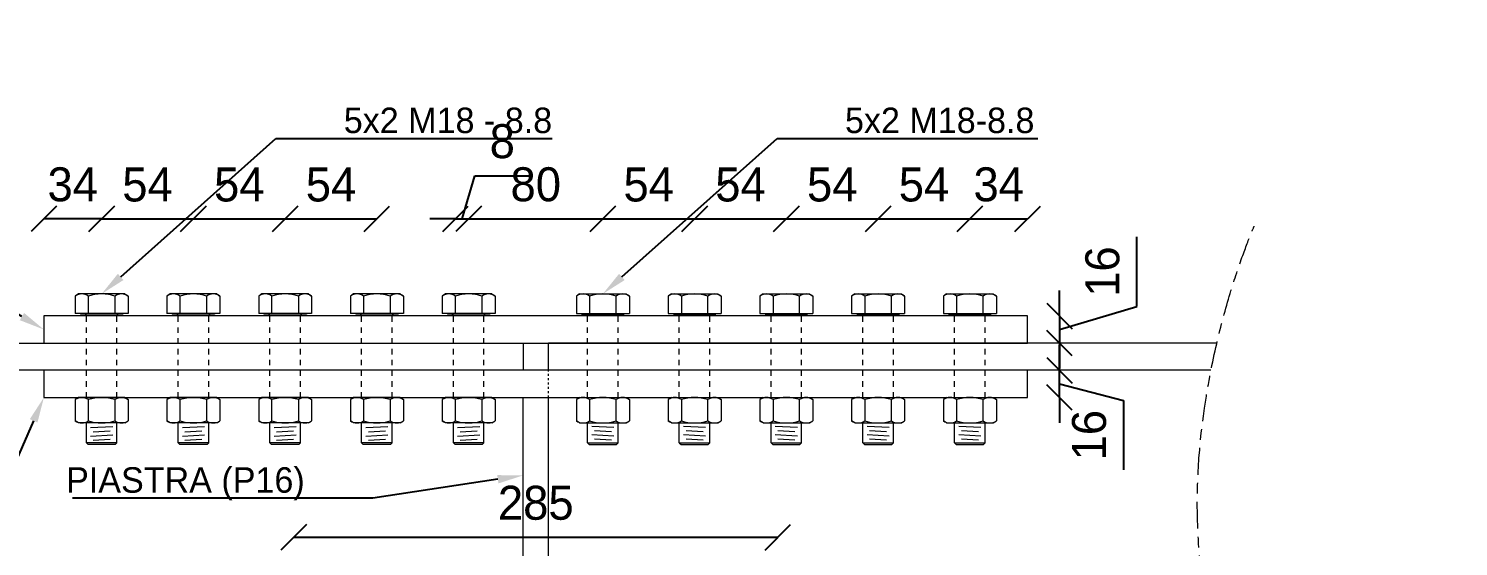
# Model space of a CAD drawing. Header units: millimetres. Extents: x -6949 to 549764, y -83146 to 127128.
# Drawn here: x 13007 to 13849, y -46955 to -46650 of the extents above; entities that cross this region are included whole.
import ezdxf
from ezdxf import colors
from ezdxf.entities.mleader import LeaderData, LeaderLine
from ezdxf.math import Vec2, Vec3

# ---------------------------------------------------------------- set-up
doc = ezdxf.new("R2010")
doc.units = ezdxf.units.MM
doc.linetypes.add('Centro', pattern=[31.75, 6.35, -4.7625, 15.875, -4.7625])
doc.linetypes.add('Tratto', pattern=[6.35, 3.175, -3.175])
for name, color, linetype, lineweight in [('bulloni', 5, 'Continuous', 9), ('LINEA DI SEZIONE', 1, 'Centro', 9), ('piastra', 6, 'Continuous', 18), ('S-BEAM', 5, 'Continuous', 18), ('tratteggio', 253, 'Tratto', 15)]:
    doc.layers.add(name, color=color, linetype=linetype, lineweight=lineweight)
doc.layers.add('quote', color=7, linetype='Continuous', lineweight=5, true_color=0x383838)
doc.styles.get("Standard").update_dxf_attribs({"font": ''})
doc.styles.get('Standard').set_extended_font_data('Bahnschrift Light')
doc.dimstyles.new('Q 1_15', dxfattribs={"dimtxt": 20, "dimasz": 15, "dimexe": 0.18, "dimexo": 0.0625, "dimgap": 10, "dimtad": 2, "dimdec": 0, "dimzin": 0, "dimdsep": 46, "dimtxsty": 'Standard', "dimblk": 'OBLIQUE', "dimcen": 0, "dimse1": 1, "dimse2": 1, "dimadec": 0, "dimazin": 0, "dimtfac": 1, "dimtdec": 0, "dimtofl": 0, "dimtmove": 1, "dimatfit": 3, "dimfxl": 1, "dimtolj": 1, "dimtzin": 0, "dimarcsym": 1})

# ---------------------------------------------------------------- blocks, each defined once
blk = doc.blocks.new('_Oblique')
at = {"color": 0, "linetype": 'ByBlock', "lineweight": -2}
blk.add_line((-0.5, -0.5), (0.5, 0.5), dxfattribs=at)
blk = doc.blocks.new('*D717')
at = {"layer": 'Defpoints', "color": 0, "transparency": 16777216}
for p in [(13595.27, -46818.87), (13595.27, -46834.87), (13613.98, -46834.87)]:
    blk.add_point(p, dxfattribs=at)
at = {"layer": 'quote', "color": 0, "lineweight": -2, "transparency": 16777216}
for p, q in [((13659.46, -46813.22), (13659.46, -46772.29)), ((13613.98, -46818.87), (13613.98, -46803.87)), ((13613.98, -46826.87), (13659.46, -46813.22)), ((13613.98, -46818.87), (13613.98, -46834.87)), ((13613.98, -46834.87), (13613.98, -46849.87))]:
    blk.add_line(p, q, dxfattribs=at)
at = {"layer": 'quote', "color": 0, "lineweight": -2, "transparency": 16777216, "xscale": 15, "yscale": 15, "zscale": 15}
for p, rotation in [((13613.98, -46818.87), 270), ((13613.98, -46834.87), 90)]:
    blk.add_blockref('_Oblique', p, dxfattribs=dict(at, rotation=rotation))
at = {"layer": 'quote', "color": 0, "transparency": 16777216, "insert": (13639.36, -46792.75), "char_height": 20, "attachment_point": 5, "rotation": 90}
blk.add_mtext('\\A1;16', dxfattribs=at)
blk = doc.blocks.new('*D718')
at = {"layer": 'Defpoints', "color": 0, "transparency": 16777216}
for p in [(13595.27, -46850.87), (13613.98, -46850.87), (13595.27, -46866.87)]:
    blk.add_point(p, dxfattribs=at)
at = {"layer": 'quote', "color": 0, "lineweight": -2, "transparency": 16777216}
for p, q in [((13613.98, -46850.87), (13613.98, -46835.87)), ((13613.98, -46866.87), (13613.98, -46850.87)), ((13613.98, -46858.87), (13651.66, -46868.61)), ((13613.98, -46866.87), (13613.98, -46881.87)), ((13651.66, -46868.61), (13651.66, -46909.54))]:
    blk.add_line(p, q, dxfattribs=at)
at = {"layer": 'quote', "color": 0, "lineweight": -2, "transparency": 16777216, "xscale": 15, "yscale": 15, "zscale": 15}
for p, rotation in [((13613.98, -46850.87), 270), ((13613.98, -46866.87), 90)]:
    blk.add_blockref('_Oblique', p, dxfattribs=dict(at, rotation=rotation))
at = {"layer": 'quote', "color": 0, "transparency": 16777216, "insert": (13631.55, -46889.08), "char_height": 20, "attachment_point": 5, "rotation": 90}
blk.add_mtext('\\A1;16', dxfattribs=at)
blk = doc.blocks.new('*D720')
at = {"layer": 'Defpoints', "color": 0, "transparency": 16777216}
for p in [(13448.28, -46949.18), (13163.27, -46962.37), (13448.28, -46962.37)]:
    blk.add_point(p, dxfattribs=at)
at = {"layer": 'quote', "color": 0, "lineweight": -2, "transparency": 16777216}
blk.add_line((13163.27, -46949.18), (13448.28, -46949.18), dxfattribs=at)
at = {"layer": 'quote', "color": 0, "lineweight": -2, "transparency": 16777216, "xscale": 15, "yscale": 15, "zscale": 15, "rotation": 180}
blk.add_blockref('_Oblique', (13163.27, -46949.18), dxfattribs=at)
at = {"layer": 'quote', "color": 0, "lineweight": -2, "transparency": 16777216, "xscale": 15, "yscale": 15, "zscale": 15}
blk.add_blockref('_Oblique', (13448.28, -46949.18), dxfattribs=at)
at = {"layer": 'quote', "color": 0, "transparency": 16777216, "insert": (13305.78, -46928.98), "char_height": 20, "attachment_point": 5}
blk.add_mtext('\\A1;285', dxfattribs=at)
blk = doc.blocks.new('*D768')
at = {"layer": 'Defpoints', "color": 0, "transparency": 16777216}
for p in [(13104.28, -46761.71), (13104.28, -46761.71), (13050.28, -46805.87)]:
    blk.add_point(p, dxfattribs=at)
at = {"layer": 'quote', "color": 0, "lineweight": -2, "transparency": 16777216}
blk.add_line((13050.28, -46761.71), (13104.28, -46761.71), dxfattribs=at)
at = {"layer": 'quote', "color": 0, "lineweight": -2, "transparency": 16777216, "xscale": 15, "yscale": 15, "zscale": 15, "rotation": 180}
blk.add_blockref('_Oblique', (13050.28, -46761.71), dxfattribs=at)
at = {"layer": 'quote', "color": 0, "lineweight": -2, "transparency": 16777216, "xscale": 15, "yscale": 15, "zscale": 15}
blk.add_blockref('_Oblique', (13104.28, -46761.71), dxfattribs=at)
at = {"layer": 'quote', "color": 0, "transparency": 16777216, "insert": (13077.28, -46741.6), "char_height": 20, "attachment_point": 5}
blk.add_mtext('\\A1;54', dxfattribs=at)
blk = doc.blocks.new('*D769')
at = {"layer": 'Defpoints', "color": 0, "transparency": 16777216}
for p in [(13016.28, -46761.71), (13050.28, -46761.71), (13016.28, -46818.87)]:
    blk.add_point(p, dxfattribs=at)
at = {"layer": 'quote', "color": 0, "lineweight": -2, "transparency": 16777216}
blk.add_line((13050.28, -46761.71), (13016.28, -46761.71), dxfattribs=at)
at = {"layer": 'quote', "color": 0, "lineweight": -2, "transparency": 16777216, "xscale": 15, "yscale": 15, "zscale": 15, "rotation": 180}
blk.add_blockref('_Oblique', (13016.28, -46761.71), dxfattribs=at)
at = {"layer": 'quote', "color": 0, "lineweight": -2, "transparency": 16777216, "xscale": 15, "yscale": 15, "zscale": 15}
blk.add_blockref('_Oblique', (13050.28, -46761.71), dxfattribs=at)
at = {"layer": 'quote', "color": 0, "transparency": 16777216, "insert": (13033.28, -46741.5), "char_height": 20, "attachment_point": 5}
blk.add_mtext('\\A1;34', dxfattribs=at)
blk = doc.blocks.new('*D770')
at = {"layer": 'Defpoints', "color": 0, "transparency": 16777216}
for p in [(13158.28, -46761.71), (13104.28, -46805.87), (13158.28, -46805.87)]:
    blk.add_point(p, dxfattribs=at)
at = {"layer": 'quote', "color": 0, "lineweight": -2, "transparency": 16777216}
blk.add_line((13104.28, -46761.71), (13158.28, -46761.71), dxfattribs=at)
at = {"layer": 'quote', "color": 0, "lineweight": -2, "transparency": 16777216, "xscale": 15, "yscale": 15, "zscale": 15, "rotation": 180}
blk.add_blockref('_Oblique', (13104.28, -46761.71), dxfattribs=at)
at = {"layer": 'quote', "color": 0, "lineweight": -2, "transparency": 16777216, "xscale": 15, "yscale": 15, "zscale": 15}
blk.add_blockref('_Oblique', (13158.28, -46761.71), dxfattribs=at)
at = {"layer": 'quote', "color": 0, "transparency": 16777216, "insert": (13131.28, -46741.6), "char_height": 20, "attachment_point": 5}
blk.add_mtext('\\A1;54', dxfattribs=at)
blk = doc.blocks.new('*D771')
at = {"layer": 'Defpoints', "color": 0, "transparency": 16777216}
for p in [(13212.28, -46761.71), (13158.28, -46805.87), (13212.28, -46805.87)]:
    blk.add_point(p, dxfattribs=at)
at = {"layer": 'quote', "color": 0, "lineweight": -2, "transparency": 16777216}
blk.add_line((13158.28, -46761.71), (13212.28, -46761.71), dxfattribs=at)
at = {"layer": 'quote', "color": 0, "lineweight": -2, "transparency": 16777216, "xscale": 15, "yscale": 15, "zscale": 15, "rotation": 180}
blk.add_blockref('_Oblique', (13158.28, -46761.71), dxfattribs=at)
at = {"layer": 'quote', "color": 0, "lineweight": -2, "transparency": 16777216, "xscale": 15, "yscale": 15, "zscale": 15}
blk.add_blockref('_Oblique', (13212.28, -46761.71), dxfattribs=at)
at = {"layer": 'quote', "color": 0, "transparency": 16777216, "insert": (13185.28, -46741.6), "char_height": 20, "attachment_point": 5}
blk.add_mtext('\\A1;54', dxfattribs=at)
blk = doc.blocks.new('*D772')
at = {"layer": 'Defpoints', "color": 0, "transparency": 16777216}
for p in [(13266.28, -46761.71), (13258.49, -46807.12), (13266.28, -46805.87)]:
    blk.add_point(p, dxfattribs=at)
at = {"layer": 'quote', "color": 0, "lineweight": -2, "transparency": 16777216}
for p, q in [((13262.39, -46761.71), (13270, -46736.32)), ((13270, -46736.32), (13302.13, -46736.32)), ((13258.49, -46761.71), (13243.49, -46761.71)), ((13258.49, -46761.71), (13266.28, -46761.71)), ((13266.28, -46761.71), (13281.28, -46761.71))]:
    blk.add_line(p, q, dxfattribs=at)
at = {"layer": 'quote', "color": 0, "lineweight": -2, "transparency": 16777216, "xscale": 15, "yscale": 15, "zscale": 15}
blk.add_blockref('_Oblique', (13258.49, -46761.71), dxfattribs=at)
at = {"layer": 'quote', "color": 0, "lineweight": -2, "transparency": 16777216, "xscale": 15, "yscale": 15, "zscale": 15, "rotation": 180}
blk.add_blockref('_Oblique', (13266.28, -46761.71), dxfattribs=at)
at = {"layer": 'quote', "color": 0, "transparency": 16777216, "insert": (13286.07, -46716.11), "char_height": 20, "attachment_point": 5}
blk.add_mtext('\\A1;8', dxfattribs=at)
blk = doc.blocks.new('*D773')
at = {"layer": 'Defpoints', "color": 0, "transparency": 16777216}
for p in [(13345.27, -46761.71), (13266.28, -46805.87), (13345.27, -46805.87)]:
    blk.add_point(p, dxfattribs=at)
at = {"layer": 'quote', "color": 0, "lineweight": -2, "transparency": 16777216}
blk.add_line((13266.28, -46761.71), (13345.27, -46761.71), dxfattribs=at)
at = {"layer": 'quote', "color": 0, "lineweight": -2, "transparency": 16777216, "xscale": 15, "yscale": 15, "zscale": 15, "rotation": 180}
blk.add_blockref('_Oblique', (13266.28, -46761.71), dxfattribs=at)
at = {"layer": 'quote', "color": 0, "lineweight": -2, "transparency": 16777216, "xscale": 15, "yscale": 15, "zscale": 15}
blk.add_blockref('_Oblique', (13345.27, -46761.71), dxfattribs=at)
at = {"layer": 'quote', "color": 0, "transparency": 16777216, "insert": (13305.78, -46741.48), "char_height": 20, "attachment_point": 5}
blk.add_mtext('\\A1;80', dxfattribs=at)
blk = doc.blocks.new('*D774')
at = {"layer": 'Defpoints', "color": 0, "transparency": 16777216}
for p in [(13399.27, -46761.71), (13345.27, -46805.87), (13399.27, -46805.87)]:
    blk.add_point(p, dxfattribs=at)
at = {"layer": 'quote', "color": 0, "lineweight": -2, "transparency": 16777216}
blk.add_line((13345.27, -46761.71), (13399.27, -46761.71), dxfattribs=at)
at = {"layer": 'quote', "color": 0, "lineweight": -2, "transparency": 16777216, "xscale": 15, "yscale": 15, "zscale": 15, "rotation": 180}
blk.add_blockref('_Oblique', (13345.27, -46761.71), dxfattribs=at)
at = {"layer": 'quote', "color": 0, "lineweight": -2, "transparency": 16777216, "xscale": 15, "yscale": 15, "zscale": 15}
blk.add_blockref('_Oblique', (13399.27, -46761.71), dxfattribs=at)
at = {"layer": 'quote', "color": 0, "transparency": 16777216, "insert": (13372.27, -46741.6), "char_height": 20, "attachment_point": 5}
blk.add_mtext('\\A1;54', dxfattribs=at)
blk = doc.blocks.new('*D775')
at = {"layer": 'Defpoints', "color": 0, "transparency": 16777216}
for p in [(13453.27, -46761.71), (13399.27, -46805.87), (13453.27, -46805.87)]:
    blk.add_point(p, dxfattribs=at)
at = {"layer": 'quote', "color": 0, "lineweight": -2, "transparency": 16777216}
blk.add_line((13399.27, -46761.71), (13453.27, -46761.71), dxfattribs=at)
at = {"layer": 'quote', "color": 0, "lineweight": -2, "transparency": 16777216, "xscale": 15, "yscale": 15, "zscale": 15, "rotation": 180}
blk.add_blockref('_Oblique', (13399.27, -46761.71), dxfattribs=at)
at = {"layer": 'quote', "color": 0, "lineweight": -2, "transparency": 16777216, "xscale": 15, "yscale": 15, "zscale": 15}
blk.add_blockref('_Oblique', (13453.27, -46761.71), dxfattribs=at)
at = {"layer": 'quote', "color": 0, "transparency": 16777216, "insert": (13426.27, -46741.6), "char_height": 20, "attachment_point": 5}
blk.add_mtext('\\A1;54', dxfattribs=at)
blk = doc.blocks.new('*D776')
at = {"layer": 'Defpoints', "color": 0, "transparency": 16777216}
for p in [(13507.27, -46761.71), (13453.27, -46805.87), (13507.27, -46805.87)]:
    blk.add_point(p, dxfattribs=at)
at = {"layer": 'quote', "color": 0, "lineweight": -2, "transparency": 16777216}
blk.add_line((13453.27, -46761.71), (13507.27, -46761.71), dxfattribs=at)
at = {"layer": 'quote', "color": 0, "lineweight": -2, "transparency": 16777216, "xscale": 15, "yscale": 15, "zscale": 15, "rotation": 180}
blk.add_blockref('_Oblique', (13453.27, -46761.71), dxfattribs=at)
at = {"layer": 'quote', "color": 0, "lineweight": -2, "transparency": 16777216, "xscale": 15, "yscale": 15, "zscale": 15}
blk.add_blockref('_Oblique', (13507.27, -46761.71), dxfattribs=at)
at = {"layer": 'quote', "color": 0, "transparency": 16777216, "insert": (13480.27, -46741.6), "char_height": 20, "attachment_point": 5}
blk.add_mtext('\\A1;54', dxfattribs=at)
blk = doc.blocks.new('*D777')
at = {"layer": 'Defpoints', "color": 0, "transparency": 16777216}
for p in [(13561.27, -46761.71), (13507.27, -46805.87), (13561.27, -46805.87)]:
    blk.add_point(p, dxfattribs=at)
at = {"layer": 'quote', "color": 0, "lineweight": -2, "transparency": 16777216}
blk.add_line((13507.27, -46761.71), (13561.27, -46761.71), dxfattribs=at)
at = {"layer": 'quote', "color": 0, "lineweight": -2, "transparency": 16777216, "xscale": 15, "yscale": 15, "zscale": 15, "rotation": 180}
blk.add_blockref('_Oblique', (13507.27, -46761.71), dxfattribs=at)
at = {"layer": 'quote', "color": 0, "lineweight": -2, "transparency": 16777216, "xscale": 15, "yscale": 15, "zscale": 15}
blk.add_blockref('_Oblique', (13561.27, -46761.71), dxfattribs=at)
at = {"layer": 'quote', "color": 0, "transparency": 16777216, "insert": (13534.27, -46741.6), "char_height": 20, "attachment_point": 5}
blk.add_mtext('\\A1;54', dxfattribs=at)
blk = doc.blocks.new('*D778')
at = {"layer": 'Defpoints', "color": 0, "transparency": 16777216}
for p in [(13595.27, -46761.71), (13561.27, -46805.87), (13595.27, -46818.87)]:
    blk.add_point(p, dxfattribs=at)
at = {"layer": 'quote', "color": 0, "lineweight": -2, "transparency": 16777216}
blk.add_line((13561.27, -46761.71), (13595.27, -46761.71), dxfattribs=at)
at = {"layer": 'quote', "color": 0, "lineweight": -2, "transparency": 16777216, "xscale": 15, "yscale": 15, "zscale": 15, "rotation": 180}
blk.add_blockref('_Oblique', (13561.27, -46761.71), dxfattribs=at)
at = {"layer": 'quote', "color": 0, "lineweight": -2, "transparency": 16777216, "xscale": 15, "yscale": 15, "zscale": 15}
blk.add_blockref('_Oblique', (13595.27, -46761.71), dxfattribs=at)
at = {"layer": 'quote', "color": 0, "transparency": 16777216, "insert": (13578.27, -46741.5), "char_height": 20, "attachment_point": 5}
blk.add_mtext('\\A1;34', dxfattribs=at)

msp = doc.modelspace()

# ---------------------------------------------------------------- linework, layer by layer
at = {"layer": 'bulloni'}
for p, q in [((13036.58, -46805.87), (13034.69, -46807.12)), ((13034.69, -46807.12), (13034.69, -46817.37)), ((13063.98, -46805.87), (13036.58, -46805.87)), ((13042.49, -46817.37), (13042.49, -46807.12)), ((13058.08, -46807.12), (13058.08, -46817.37)), ((13063.98, -46805.87), (13065.87, -46807.12)), ((13065.87, -46807.12), (13065.87, -46817.37)), ((13090.58, -46805.87), (13088.69, -46807.12)), ((13088.69, -46807.12), (13088.69, -46817.37)), ((13117.98, -46805.87), (13090.58, -46805.87)), ((13096.49, -46817.37), (13096.49, -46807.12)), ((13112.08, -46807.12), (13112.08, -46817.37)), ((13117.98, -46805.87), (13119.87, -46807.12)), ((13119.87, -46807.12), (13119.87, -46817.37)), ((13144.58, -46805.87), (13142.69, -46807.12)), ((13142.69, -46807.12), (13142.69, -46817.37)), ((13171.98, -46805.87), (13144.58, -46805.87)), ((13150.49, -46817.37), (13150.49, -46807.12)), ((13166.08, -46807.12), (13166.08, -46817.37)), ((13171.98, -46805.87), (13173.87, -46807.12)), ((13173.87, -46807.12), (13173.87, -46817.37)), ((13198.58, -46805.87), (13196.69, -46807.12)), ((13196.69, -46807.12), (13196.69, -46817.37)), ((13225.98, -46805.87), (13198.58, -46805.87)), ((13204.49, -46817.37), (13204.49, -46807.12)), ((13220.08, -46807.12), (13220.08, -46817.37)), ((13225.98, -46805.87), (13227.87, -46807.12)), ((13227.87, -46807.12), (13227.87, -46817.37)), ((13252.58, -46805.87), (13250.69, -46807.12)), ((13250.69, -46807.12), (13250.69, -46817.37)), ((13279.98, -46805.87), (13252.58, -46805.87)), ((13258.49, -46817.37), (13258.49, -46807.12)), ((13274.08, -46807.12), (13274.08, -46817.37)), ((13279.98, -46805.87), (13281.87, -46807.12)), ((13281.87, -46807.12), (13281.87, -46817.37)), ((13331.57, -46805.87), (13329.68, -46807.12)), ((13329.68, -46807.12), (13329.68, -46817.37)), ((13331.57, -46805.87), (13358.97, -46805.87)), ((13337.47, -46807.12), (13337.47, -46817.37)), ((13353.06, -46817.37), (13353.06, -46807.12)), ((13358.97, -46805.87), (13360.86, -46807.12)), ((13360.86, -46807.12), (13360.86, -46817.37)), ((13385.57, -46805.87), (13383.68, -46807.12)), ((13383.68, -46807.12), (13383.68, -46817.37)), ((13385.57, -46805.87), (13412.97, -46805.87)), ((13391.47, -46807.12), (13391.47, -46817.37)), ((13407.06, -46817.37), (13407.06, -46807.12)), ((13412.97, -46805.87), (13414.86, -46807.12)), ((13414.86, -46807.12), (13414.86, -46817.37)), ((13439.57, -46805.87), (13437.68, -46807.12)), ((13437.68, -46807.12), (13437.68, -46817.37)), ((13439.57, -46805.87), (13466.97, -46805.87)), ((13445.47, -46807.12), (13445.47, -46817.37)), ((13461.06, -46817.37), (13461.06, -46807.12)), ((13466.97, -46805.87), (13468.86, -46807.12)), ((13468.86, -46807.12), (13468.86, -46817.37)), ((13493.57, -46805.87), (13491.68, -46807.12)), ((13491.68, -46807.12), (13491.68, -46817.37)), ((13493.57, -46805.87), (13520.97, -46805.87)), ((13499.47, -46807.12), (13499.47, -46817.37)), ((13515.06, -46817.37), (13515.06, -46807.12)), ((13520.97, -46805.87), (13522.86, -46807.12)), ((13522.86, -46807.12), (13522.86, -46817.37)), ((13547.57, -46805.87), (13545.68, -46807.12)), ((13545.68, -46807.12), (13545.68, -46817.37)), ((13547.57, -46805.87), (13574.97, -46805.87)), ((13553.47, -46807.12), (13553.47, -46817.37)), ((13569.06, -46817.37), (13569.06, -46807.12)), ((13574.97, -46805.87), (13576.86, -46807.12)), ((13576.86, -46807.12), (13576.86, -46817.37)), ((13065.87, -46817.37), (13034.69, -46817.37)), ((13037.78, -46817.37), (13037.78, -46817.87)), ((13062.78, -46817.87), (13037.78, -46817.87)), ((13062.78, -46817.37), (13062.78, -46817.87)), ((13119.87, -46817.37), (13088.69, -46817.37)), ((13091.78, -46817.37), (13091.78, -46817.87)), ((13116.78, -46817.87), (13091.78, -46817.87)), ((13116.78, -46817.37), (13116.78, -46817.87)), ((13173.87, -46817.37), (13142.69, -46817.37)), ((13145.78, -46817.37), (13145.78, -46817.87)), ((13170.78, -46817.87), (13145.78, -46817.87)), ((13170.78, -46817.37), (13170.78, -46817.87)), ((13227.87, -46817.37), (13196.69, -46817.37)), ((13199.78, -46817.37), (13199.78, -46817.87)), ((13224.78, -46817.87), (13199.78, -46817.87)), ((13224.78, -46817.37), (13224.78, -46817.87)), ((13281.87, -46817.37), (13250.69, -46817.37)), ((13253.78, -46817.37), (13253.78, -46817.87)), ((13278.78, -46817.87), (13253.78, -46817.87)), ((13278.78, -46817.37), (13278.78, -46817.87)), ((13329.68, -46817.37), (13360.86, -46817.37)), ((13332.77, -46817.37), (13332.77, -46817.87)), ((13332.77, -46817.87), (13357.77, -46817.87)), ((13357.77, -46817.37), (13357.77, -46817.87)), ((13383.68, -46817.37), (13414.86, -46817.37)), ((13386.77, -46817.37), (13386.77, -46817.87)), ((13386.77, -46817.87), (13411.77, -46817.87)), ((13411.77, -46817.37), (13411.77, -46817.87)), ((13437.68, -46817.37), (13468.86, -46817.37)), ((13440.77, -46817.37), (13440.77, -46817.87)), ((13440.77, -46817.87), (13465.77, -46817.87)), ((13465.77, -46817.37), (13465.77, -46817.87)), ((13491.68, -46817.37), (13522.86, -46817.37)), ((13494.77, -46817.37), (13494.77, -46817.87)), ((13494.77, -46817.87), (13519.77, -46817.87)), ((13519.77, -46817.37), (13519.77, -46817.87)), ((13545.68, -46817.37), (13576.86, -46817.37)), ((13548.77, -46817.37), (13548.77, -46817.87)), ((13548.77, -46817.87), (13573.77, -46817.87)), ((13573.77, -46817.37), (13573.77, -46817.87)), ((13036.58, -46866.87), (13034.69, -46868.12)), ((13034.69, -46868.12), (13034.69, -46880.61)), ((13063.98, -46866.87), (13036.58, -46866.87)), ((13042.49, -46880.61), (13042.49, -46868.12)), ((13058.08, -46868.12), (13058.08, -46880.61)), ((13063.98, -46866.87), (13065.87, -46868.12)), ((13065.87, -46868.12), (13065.87, -46880.61)), ((13090.58, -46866.87), (13088.69, -46868.12)), ((13088.69, -46868.12), (13088.69, -46880.61)), ((13117.98, -46866.87), (13090.58, -46866.87)), ((13096.49, -46880.61), (13096.49, -46868.12)), ((13112.08, -46868.12), (13112.08, -46880.61)), ((13117.98, -46866.87), (13119.87, -46868.12)), ((13119.87, -46868.12), (13119.87, -46880.61)), ((13144.58, -46866.87), (13142.69, -46868.12)), ((13142.69, -46868.12), (13142.69, -46880.61)), ((13171.98, -46866.87), (13144.58, -46866.87)), ((13150.49, -46880.61), (13150.49, -46868.12)), ((13166.08, -46868.12), (13166.08, -46880.61)), ((13171.98, -46866.87), (13173.87, -46868.12)), ((13173.87, -46868.12), (13173.87, -46880.61)), ((13198.58, -46866.87), (13196.69, -46868.12)), ((13196.69, -46868.12), (13196.69, -46880.61)), ((13225.98, -46866.87), (13198.58, -46866.87)), ((13204.49, -46880.61), (13204.49, -46868.12)), ((13220.08, -46868.12), (13220.08, -46880.61)), ((13225.98, -46866.87), (13227.87, -46868.12)), ((13227.87, -46868.12), (13227.87, -46880.61)), ((13252.58, -46866.87), (13250.69, -46868.12)), ((13250.69, -46868.12), (13250.69, -46880.61)), ((13279.98, -46866.87), (13252.58, -46866.87)), ((13258.49, -46880.61), (13258.49, -46868.12)), ((13274.08, -46868.12), (13274.08, -46880.61)), ((13279.98, -46866.87), (13281.87, -46868.12)), ((13281.87, -46868.12), (13281.87, -46880.61)), ((13331.57, -46866.87), (13329.68, -46868.12)), ((13329.68, -46868.12), (13329.68, -46880.61)), ((13331.57, -46866.87), (13358.97, -46866.87)), ((13337.47, -46868.12), (13337.47, -46880.61)), ((13353.06, -46880.61), (13353.06, -46868.12)), ((13358.97, -46866.87), (13360.86, -46868.12)), ((13360.86, -46868.12), (13360.86, -46880.61)), ((13385.57, -46866.87), (13383.68, -46868.12)), ((13383.68, -46868.12), (13383.68, -46880.61)), ((13385.57, -46866.87), (13412.97, -46866.87)), ((13391.47, -46868.12), (13391.47, -46880.61)), ((13407.06, -46880.61), (13407.06, -46868.12)), ((13412.97, -46866.87), (13414.86, -46868.12)), ((13414.86, -46868.12), (13414.86, -46880.61)), ((13439.57, -46866.87), (13437.68, -46868.12)), ((13437.68, -46868.12), (13437.68, -46880.61)), ((13439.57, -46866.87), (13466.97, -46866.87)), ((13445.47, -46868.12), (13445.47, -46880.61)), ((13461.06, -46880.61), (13461.06, -46868.12)), ((13466.97, -46866.87), (13468.86, -46868.12)), ((13468.86, -46868.12), (13468.86, -46880.61)), ((13493.57, -46866.87), (13491.68, -46868.12)), ((13491.68, -46868.12), (13491.68, -46880.61)), ((13493.57, -46866.87), (13520.97, -46866.87)), ((13499.47, -46868.12), (13499.47, -46880.61)), ((13515.06, -46880.61), (13515.06, -46868.12)), ((13520.97, -46866.87), (13522.86, -46868.12)), ((13522.86, -46868.12), (13522.86, -46880.61)), ((13547.57, -46866.87), (13545.68, -46868.12)), ((13545.68, -46868.12), (13545.68, -46880.61)), ((13547.57, -46866.87), (13574.97, -46866.87)), ((13553.47, -46868.12), (13553.47, -46880.61)), ((13569.06, -46880.61), (13569.06, -46868.12)), ((13574.97, -46866.87), (13576.86, -46868.12)), ((13576.86, -46868.12), (13576.86, -46880.61)), ((13036.58, -46881.87), (13034.69, -46880.61)), ((13063.98, -46881.87), (13065.87, -46880.61)), ((13090.58, -46881.87), (13088.69, -46880.61)), ((13117.98, -46881.87), (13119.87, -46880.61)), ((13144.58, -46881.87), (13142.69, -46880.61)), ((13171.98, -46881.87), (13173.87, -46880.61)), ((13198.58, -46881.87), (13196.69, -46880.61)), ((13225.98, -46881.87), (13227.87, -46880.61)), ((13252.58, -46881.87), (13250.69, -46880.61)), ((13279.98, -46881.87), (13281.87, -46880.61)), ((13331.57, -46881.87), (13329.68, -46880.61)), ((13358.97, -46881.87), (13360.86, -46880.61)), ((13385.57, -46881.87), (13383.68, -46880.61)), ((13412.97, -46881.87), (13414.86, -46880.61)), ((13439.57, -46881.87), (13437.68, -46880.61)), ((13466.97, -46881.87), (13468.86, -46880.61)), ((13493.57, -46881.87), (13491.68, -46880.61)), ((13520.97, -46881.87), (13522.86, -46880.61)), ((13547.57, -46881.87), (13545.68, -46880.61)), ((13574.97, -46881.87), (13576.86, -46880.61)), ((13063.98, -46881.87), (13036.58, -46881.87)), ((13041.28, -46893.5), (13041.28, -46881.87)), ((13043.78, -46884.6), (13056.78, -46883.88)), ((13043.78, -46889.6), (13056.78, -46888.88)), ((13045.28, -46887.02), (13055.28, -46886.46)), ((13059.28, -46893.5), (13059.28, -46881.87)), ((13117.98, -46881.87), (13090.58, -46881.87)), ((13095.28, -46893.5), (13095.28, -46881.87)), ((13097.78, -46884.6), (13110.78, -46883.88)), ((13097.78, -46889.6), (13110.78, -46888.88)), ((13099.28, -46887.02), (13109.28, -46886.46)), ((13113.28, -46893.5), (13113.28, -46881.87)), ((13171.98, -46881.87), (13144.58, -46881.87)), ((13149.28, -46893.5), (13149.28, -46881.87)), ((13151.78, -46884.6), (13164.78, -46883.88)), ((13151.78, -46889.6), (13164.78, -46888.88)), ((13153.28, -46887.02), (13163.28, -46886.46)), ((13167.28, -46893.5), (13167.28, -46881.87)), ((13225.98, -46881.87), (13198.58, -46881.87)), ((13203.28, -46893.5), (13203.28, -46881.87)), ((13205.78, -46884.6), (13218.78, -46883.88)), ((13205.78, -46889.6), (13218.78, -46888.88)), ((13207.28, -46887.02), (13217.28, -46886.46)), ((13221.28, -46893.5), (13221.28, -46881.87)), ((13279.98, -46881.87), (13252.58, -46881.87)), ((13257.28, -46893.5), (13257.28, -46881.87)), ((13259.78, -46884.6), (13272.78, -46883.88)), ((13259.78, -46889.6), (13272.78, -46888.88)), ((13261.28, -46887.02), (13271.28, -46886.46)), ((13275.28, -46893.5), (13275.28, -46881.87)), ((13331.57, -46881.87), (13358.97, -46881.87)), ((13336.27, -46893.5), (13336.27, -46881.87)), ((13351.77, -46884.6), (13338.77, -46883.88)), ((13351.77, -46889.6), (13338.77, -46888.88)), ((13350.27, -46887.02), (13340.27, -46886.46)), ((13354.27, -46893.5), (13354.27, -46881.87)), ((13385.57, -46881.87), (13412.97, -46881.87)), ((13390.27, -46893.5), (13390.27, -46881.87)), ((13405.77, -46884.6), (13392.77, -46883.88)), ((13405.77, -46889.6), (13392.77, -46888.88)), ((13404.27, -46887.02), (13394.27, -46886.46)), ((13408.27, -46893.5), (13408.27, -46881.87)), ((13439.57, -46881.87), (13466.97, -46881.87)), ((13444.27, -46893.5), (13444.27, -46881.87)), ((13459.77, -46884.6), (13446.77, -46883.88)), ((13459.77, -46889.6), (13446.77, -46888.88)), ((13458.27, -46887.02), (13448.27, -46886.46)), ((13462.27, -46893.5), (13462.27, -46881.87)), ((13493.57, -46881.87), (13520.97, -46881.87)), ((13498.27, -46893.5), (13498.27, -46881.87)), ((13513.77, -46884.6), (13500.77, -46883.88)), ((13513.77, -46889.6), (13500.77, -46888.88)), ((13512.27, -46887.02), (13502.27, -46886.46)), ((13516.27, -46893.5), (13516.27, -46881.87)), ((13547.57, -46881.87), (13574.97, -46881.87)), ((13552.27, -46893.5), (13552.27, -46881.87)), ((13567.77, -46884.6), (13554.77, -46883.88)), ((13567.77, -46889.6), (13554.77, -46888.88)), ((13566.27, -46887.02), (13556.27, -46886.46)), ((13570.27, -46893.5), (13570.27, -46881.87)), ((13042.28, -46894.5), (13041.28, -46893.5)), ((13059.28, -46893.5), (13041.28, -46893.5)), ((13058.28, -46894.5), (13042.28, -46894.5)), ((13045.28, -46892.02), (13055.28, -46891.46)), ((13059.28, -46893.5), (13058.28, -46894.5)), ((13096.28, -46894.5), (13095.28, -46893.5)), ((13113.28, -46893.5), (13095.28, -46893.5)), ((13112.28, -46894.5), (13096.28, -46894.5)), ((13099.28, -46892.02), (13109.28, -46891.46)), ((13113.28, -46893.5), (13112.28, -46894.5)), ((13150.28, -46894.5), (13149.28, -46893.5)), ((13167.28, -46893.5), (13149.28, -46893.5)), ((13166.28, -46894.5), (13150.28, -46894.5)), ((13153.28, -46892.02), (13163.28, -46891.46)), ((13167.28, -46893.5), (13166.28, -46894.5)), ((13204.28, -46894.5), (13203.28, -46893.5)), ((13221.28, -46893.5), (13203.28, -46893.5)), ((13220.28, -46894.5), (13204.28, -46894.5)), ((13207.28, -46892.02), (13217.28, -46891.46)), ((13221.28, -46893.5), (13220.28, -46894.5)), ((13258.28, -46894.5), (13257.28, -46893.5)), ((13275.28, -46893.5), (13257.28, -46893.5)), ((13274.28, -46894.5), (13258.28, -46894.5)), ((13261.28, -46892.02), (13271.28, -46891.46)), ((13275.28, -46893.5), (13274.28, -46894.5)), ((13336.27, -46893.5), (13337.27, -46894.5)), ((13336.27, -46893.5), (13354.27, -46893.5)), ((13337.27, -46894.5), (13353.27, -46894.5)), ((13350.27, -46892.02), (13340.27, -46891.46)), ((13353.27, -46894.5), (13354.27, -46893.5)), ((13390.27, -46893.5), (13391.27, -46894.5)), ((13390.27, -46893.5), (13408.27, -46893.5)), ((13391.27, -46894.5), (13407.27, -46894.5)), ((13404.27, -46892.02), (13394.27, -46891.46)), ((13407.27, -46894.5), (13408.27, -46893.5)), ((13444.27, -46893.5), (13445.27, -46894.5)), ((13444.27, -46893.5), (13462.27, -46893.5)), ((13445.27, -46894.5), (13461.27, -46894.5)), ((13458.27, -46892.02), (13448.27, -46891.46)), ((13461.27, -46894.5), (13462.27, -46893.5)), ((13498.27, -46893.5), (13499.27, -46894.5)), ((13498.27, -46893.5), (13516.27, -46893.5)), ((13499.27, -46894.5), (13515.27, -46894.5)), ((13512.27, -46892.02), (13502.27, -46891.46)), ((13515.27, -46894.5), (13516.27, -46893.5)), ((13552.27, -46893.5), (13553.27, -46894.5)), ((13552.27, -46893.5), (13570.27, -46893.5)), ((13553.27, -46894.5), (13569.27, -46894.5)), ((13566.27, -46892.02), (13556.27, -46891.46)), ((13569.27, -46894.5), (13570.27, -46893.5))]:
    msp.add_line(p, q, dxfattribs=at)
for centre, radius, start, end in [((13038.59, -46812.54), 6.67, 54.26215, 125.73785), ((13050.28, -46830.67), 24.8, 71.68582, 108.31418), ((13061.97, -46812.54), 6.67, 54.26215, 125.73785), ((13092.59, -46812.54), 6.67, 54.26215, 125.73785), ((13104.28, -46830.67), 24.8, 71.68582, 108.31418), ((13115.97, -46812.54), 6.67, 54.26215, 125.73785), ((13146.59, -46812.54), 6.67, 54.26215, 125.73785), ((13158.28, -46830.67), 24.8, 71.68582, 108.31418), ((13169.97, -46812.54), 6.67, 54.26215, 125.73785), ((13200.59, -46812.54), 6.67, 54.26215, 125.73785), ((13212.28, -46830.67), 24.8, 71.68582, 108.31418), ((13223.97, -46812.54), 6.67, 54.26215, 125.73785), ((13254.59, -46812.54), 6.67, 54.26215, 125.73785), ((13266.28, -46830.67), 24.8, 71.68582, 108.31418), ((13277.97, -46812.54), 6.67, 54.26215, 125.73785), ((13333.58, -46812.54), 6.67, 54.26215, 125.73785), ((13345.27, -46830.67), 24.8, 71.68582, 108.31418), ((13356.96, -46812.54), 6.67, 54.26215, 125.73785), ((13387.58, -46812.54), 6.67, 54.26215, 125.73785), ((13399.27, -46830.67), 24.8, 71.68582, 108.31418), ((13410.96, -46812.54), 6.67, 54.26215, 125.73785), ((13441.58, -46812.54), 6.67, 54.26215, 125.73785), ((13453.27, -46830.67), 24.8, 71.68582, 108.31418), ((13464.96, -46812.54), 6.67, 54.26215, 125.73785), ((13495.58, -46812.54), 6.67, 54.26215, 125.73785), ((13507.27, -46830.67), 24.8, 71.68582, 108.31418), ((13518.96, -46812.54), 6.67, 54.26215, 125.73785), ((13549.58, -46812.54), 6.67, 54.26215, 125.73785), ((13561.27, -46830.67), 24.8, 71.68582, 108.31418), ((13572.96, -46812.54), 6.67, 54.26215, 125.73785), ((13040.28, -46818.87), 1, 0, 90), ((13060.28, -46818.87), 1, 90, 180), ((13094.28, -46818.87), 1, 0, 90), ((13114.28, -46818.87), 1, 90, 180), ((13148.28, -46818.87), 1, 0, 90), ((13168.28, -46818.87), 1, 90, 180), ((13202.28, -46818.87), 1, 0, 90), ((13222.28, -46818.87), 1, 90, 180), ((13256.28, -46818.87), 1, 0, 90), ((13276.28, -46818.87), 1, 90, 180), ((13335.27, -46818.87), 1, 0, 90), ((13355.27, -46818.87), 1, 90, 180), ((13389.27, -46818.87), 1, 0, 90), ((13409.27, -46818.87), 1, 90, 180), ((13443.27, -46818.87), 1, 0, 90), ((13463.27, -46818.87), 1, 90, 180), ((13497.27, -46818.87), 1, 0, 90), ((13517.27, -46818.87), 1, 90, 180), ((13551.27, -46818.87), 1, 0, 90), ((13571.27, -46818.87), 1, 90, 180), ((13038.59, -46873.54), 6.67, 54.26215, 125.73785), ((13050.28, -46891.67), 24.8, 71.68582, 108.31418), ((13061.97, -46873.54), 6.67, 54.26215, 125.73785), ((13092.59, -46873.54), 6.67, 54.26215, 125.73785), ((13104.28, -46891.67), 24.8, 71.68582, 108.31418), ((13115.97, -46873.54), 6.67, 54.26215, 125.73785), ((13146.59, -46873.54), 6.67, 54.26215, 125.73785), ((13158.28, -46891.67), 24.8, 71.68582, 108.31418), ((13169.97, -46873.54), 6.67, 54.26215, 125.73785), ((13200.59, -46873.54), 6.67, 54.26215, 125.73785), ((13212.28, -46891.67), 24.8, 71.68582, 108.31418), ((13223.97, -46873.54), 6.67, 54.26215, 125.73785), ((13254.59, -46873.54), 6.67, 54.26215, 125.73785), ((13266.28, -46891.67), 24.8, 71.68582, 108.31418), ((13277.97, -46873.54), 6.67, 54.26215, 125.73785), ((13333.58, -46873.54), 6.67, 54.26215, 125.73785), ((13345.27, -46891.67), 24.8, 71.68582, 108.31418), ((13356.96, -46873.54), 6.67, 54.26215, 125.73785), ((13387.58, -46873.54), 6.67, 54.26215, 125.73785), ((13399.27, -46891.67), 24.8, 71.68582, 108.31418), ((13410.96, -46873.54), 6.67, 54.26215, 125.73785), ((13441.58, -46873.54), 6.67, 54.26215, 125.73785), ((13453.27, -46891.67), 24.8, 71.68582, 108.31418), ((13464.96, -46873.54), 6.67, 54.26215, 125.73785), ((13495.58, -46873.54), 6.67, 54.26215, 125.73785), ((13507.27, -46891.67), 24.8, 71.68582, 108.31418), ((13518.96, -46873.54), 6.67, 54.26215, 125.73785), ((13549.58, -46873.54), 6.67, 54.26215, 125.73785), ((13561.27, -46891.67), 24.8, 71.68582, 108.31418), ((13572.96, -46873.54), 6.67, 54.26215, 125.73785), ((13038.59, -46875.2), 6.67, 234.26215, 305.73785), ((13050.28, -46857.06), 24.8, 251.68582, 288.31418), ((13061.97, -46875.2), 6.67, 234.26215, 305.73785), ((13092.59, -46875.2), 6.67, 234.26215, 305.73785), ((13104.28, -46857.06), 24.8, 251.68582, 288.31418), ((13115.97, -46875.2), 6.67, 234.26215, 305.73785), ((13146.59, -46875.2), 6.67, 234.26215, 305.73785), ((13158.28, -46857.06), 24.8, 251.68582, 288.31418), ((13169.97, -46875.2), 6.67, 234.26215, 305.73785), ((13200.59, -46875.2), 6.67, 234.26215, 305.73785), ((13212.28, -46857.06), 24.8, 251.68582, 288.31418), ((13223.97, -46875.2), 6.67, 234.26215, 305.73785), ((13254.59, -46875.2), 6.67, 234.26215, 305.73785), ((13266.28, -46857.06), 24.8, 251.68582, 288.31418), ((13277.97, -46875.2), 6.67, 234.26215, 305.73785), ((13333.58, -46875.2), 6.67, 234.26215, 305.73785), ((13345.27, -46857.06), 24.8, 251.68582, 288.31418), ((13356.96, -46875.2), 6.67, 234.26215, 305.73785), ((13387.58, -46875.2), 6.67, 234.26215, 305.73785), ((13399.27, -46857.06), 24.8, 251.68582, 288.31418), ((13410.96, -46875.2), 6.67, 234.26215, 305.73785), ((13441.58, -46875.2), 6.67, 234.26215, 305.73785), ((13453.27, -46857.06), 24.8, 251.68582, 288.31418), ((13464.96, -46875.2), 6.67, 234.26215, 305.73785), ((13495.58, -46875.2), 6.67, 234.26215, 305.73785), ((13507.27, -46857.06), 24.8, 251.68582, 288.31418), ((13518.96, -46875.2), 6.67, 234.26215, 305.73785), ((13549.58, -46875.2), 6.67, 234.26215, 305.73785), ((13561.27, -46857.06), 24.8, 251.68582, 288.31418), ((13572.96, -46875.2), 6.67, 234.26215, 305.73785)]:
    msp.add_arc(centre, radius, start, end, dxfattribs=at)
at = {"layer": 'LINEA DI SEZIONE'}
msp.add_open_spline([(13705.64, -47399.86), (13848.8, -47233.91), (13619.63, -47009.57), (13728.61, -46766.08), (13728.61, -46766.08)], degree=3, dxfattribs=at)
at = {"layer": 'piastra'}
for points in [[(13016.28, -46834.87), (13595.27, -46834.87), (13595.27, -46818.87), (13016.28, -46818.87)], [(13016.28, -46866.87), (13595.27, -46866.87), (13595.27, -46850.87), (13016.28, -46850.87)]]:
    msp.add_lwpolyline(points, close=True, dxfattribs=at)
for points in [[(12742, -46850.87), (12216.27, -46850.87), (12216.27, -46834.87), (13298.28, -46834.87), (13298.28, -46850.87), (12772.54, -46850.87)], [(13298.28, -46962.37), (13298.28, -46866.87)]]:
    msp.add_lwpolyline(points, dxfattribs=at)
at = {"layer": 'S-BEAM'}
for points in [[(13706.64, -46834.87), (13313.28, -46834.87)], [(13313.28, -46850.87), (13313.28, -46834.87)], [(13703.19, -46850.87), (13313.28, -46850.87)], [(13313.28, -46962.37), (13313.28, -46866.87)]]:
    msp.add_lwpolyline(points, dxfattribs=at)
at = {"layer": 'tratteggio'}
for points in [[(13041.28, -46866.87), (13041.28, -46818.87)], [(13059.28, -46866.87), (13059.28, -46818.87)], [(13095.28, -46866.87), (13095.28, -46818.87)], [(13113.28, -46866.87), (13113.28, -46818.87)], [(13149.28, -46866.87), (13149.28, -46818.87)], [(13167.28, -46866.87), (13167.28, -46818.87)], [(13203.28, -46866.87), (13203.28, -46818.87)], [(13221.28, -46866.87), (13221.28, -46818.87)], [(13257.28, -46866.87), (13257.28, -46818.87)], [(13275.28, -46866.87), (13275.28, -46818.87)], [(13336.27, -46866.87), (13336.27, -46818.87)], [(13354.27, -46866.87), (13354.27, -46818.87)], [(13390.27, -46866.87), (13390.27, -46818.87)], [(13408.27, -46866.87), (13408.27, -46818.87)], [(13444.27, -46866.87), (13444.27, -46818.87)], [(13462.27, -46866.87), (13462.27, -46818.87)], [(13498.27, -46866.87), (13498.27, -46818.87)], [(13516.27, -46866.87), (13516.27, -46818.87)], [(13552.27, -46866.87), (13552.27, -46818.87)], [(13570.27, -46866.87), (13570.27, -46818.87)]]:
    msp.add_lwpolyline(points, dxfattribs=at)
at = {"layer": 'tratteggio', "color": 5, "ltscale": 0.4}
msp.add_lwpolyline([(13313.28, -46866.87), (13313.28, -46850.87)], dxfattribs=at)

# ---------------------------------------------------------------- dimensions: what is measured, and where the dimension line sits
at = {"layer": 'quote'}
for base, p1, p2, picture, middle in [((13266.28, -46761.71), (13258.49, -46807.12), (13266.28, -46805.87), '*D772', (13280, -46716.11)), ((13158.28, -46761.71), (13104.28, -46805.87), (13158.28, -46805.87), '*D770', (13131.28, -46741.6)), ((13212.28, -46761.71), (13158.28, -46805.87), (13212.28, -46805.87), '*D771', (13185.28, -46741.6)), ((13399.27, -46761.71), (13345.27, -46805.87), (13399.27, -46805.87), '*D774', (13372.27, -46741.6)), ((13453.27, -46761.71), (13399.27, -46805.87), (13453.27, -46805.87), '*D775', (13426.27, -46741.6)), ((13507.27, -46761.71), (13453.27, -46805.87), (13507.27, -46805.87), '*D776', (13480.27, -46741.6)), ((13561.27, -46761.71), (13507.27, -46805.87), (13561.27, -46805.87), '*D777', (13534.27, -46741.6)), ((13448.28, -46949.18), (13163.27, -46962.37), (13448.28, -46962.37), '*D720', (13305.78, -46928.98))]:
    dim = msp.add_linear_dim(base=base, p1=p1, p2=p2, dimstyle='Q 1_15', dxfattribs=at)
    dim.commit()
    dim.dimension.update_dxf_attribs({"geometry": picture, "text_midpoint": middle})
for base, p1, p2, picture, middle in [((13016.28, -46761.71), (13050.28, -46761.71), (13016.28, -46818.87), '*D769', (13033.28, -46761.71)), ((13104.28, -46761.71), (13050.28, -46805.87), (13104.28, -46761.71), '*D768', (13077.28, -46761.71)), ((13595.27, -46761.71), (13561.27, -46805.87), (13595.27, -46818.87), '*D778', (13578.27, -46761.71))]:
    dim = msp.add_linear_dim(base=base, p1=p1, p2=p2, dimstyle='Q 1_15', dxfattribs=at)
    dim.commit()
    dim.dimension.update_dxf_attribs({"geometry": picture, "text_midpoint": middle, "dimtype": 160})
dim = msp.add_linear_dim(base=(13345.27, -46761.71), p1=(13266.28, -46805.87), p2=(13345.27, -46805.87), text='80', dimstyle='Q 1_15', dxfattribs=at)
dim.commit()
dim.dimension.update_dxf_attribs({"geometry": '*D773', "text_midpoint": (13305.78, -46741.48)})
dim = msp.add_linear_dim(base=(13613.98, -46834.87), p1=(13595.27, -46818.87), p2=(13595.27, -46834.87), angle=90, dimstyle='Q 1_15', dxfattribs=at)
dim.commit()
dim.dimension.update_dxf_attribs({"geometry": '*D717', "text_midpoint": (13639.36, -46803.22)})
dim = msp.add_linear_dim(base=(13613.98, -46850.87), p1=(13595.27, -46866.87), p2=(13595.27, -46850.87), angle=270, dimstyle='Q 1_15', dxfattribs=at)
dim.commit()
dim.dimension.update_dxf_attribs({"geometry": '*D718', "text_midpoint": (13651.66, -46878.61), "dimtype": 160})

# ---------------------------------------------------------------- leaders
ml = msp.add_multileader_mtext('Standard', dxfattribs=at)
ml.set_content('PIASTRA (P1) ', color=256)
ml.set_leader_properties()
ml.build(insert=Vec2(0, 0))
ml.multileader.update_dxf_attribs({"text_left_attachment_type": 5, "text_right_attachment_type": 6, "dogleg_length": 30, "arrow_head_size": 15})
ctx = ml.context
ctx.base_point, ctx.char_height, ctx.arrow_head_size, ctx.landing_gap_size, ctx.plane_origin = Vec3(12581.32, -46670.3), 15, 15, 10, Vec3(12799.83, -47075.34)
ctx.left_attachment, ctx.right_attachment, ctx.text_align_type = 5, 6, 2
notes = []
notes.append((ctx, [(1, (1, 1, 0), (12749.02, -46668.7), (-1, 0), 30, [(0, [(13016.28, -46826.87)], 0, [])])]))
ctx.mtext.insert, ctx.mtext.alignment, ctx.mtext.flow_direction = Vec3(12709.02, -46650.47), 3, 5
ml = msp.add_multileader_mtext('Standard', dxfattribs=at)
ml.set_content('5x2 M18 - 8.8', color=256)
ml.set_leader_properties()
ml.build(insert=Vec2(0, 0))
ml.multileader.update_dxf_attribs({"text_left_attachment_type": 5, "text_right_attachment_type": 6, "dogleg_length": 30, "arrow_head_size": 15})
ctx = ml.context
ctx.base_point, ctx.char_height, ctx.arrow_head_size, ctx.landing_gap_size, ctx.plane_origin = Vec3(13182.78, -46714.35), 15, 15, 10, Vec3(13050.28, -46805.87)
ctx.left_attachment, ctx.right_attachment = 5, 6
notes.append((ctx, [(0, (1, 1, 0), (13152.78, -46714.35), (1, 0), 30, [(0, [(13050.28, -46805.87)], 0, [])])]))
ctx.mtext.insert, ctx.mtext.flow_direction = Vec3(13192.78, -46696.2), 5
ml = msp.add_multileader_mtext('Standard', dxfattribs=at)
ml.set_content('5x2 M18-8.8', color=256)
ml.set_leader_properties()
ml.build(insert=Vec2(0, 0))
ml.multileader.update_dxf_attribs({"text_left_attachment_type": 5, "text_right_attachment_type": 6, "dogleg_length": 30, "arrow_head_size": 15})
ctx = ml.context
ctx.base_point, ctx.char_height, ctx.arrow_head_size, ctx.landing_gap_size, ctx.plane_origin = Vec3(13477.77, -46714.35), 15, 15, 10, Vec3(13345.27, -46805.87)
ctx.left_attachment, ctx.right_attachment = 5, 6
notes.append((ctx, [(0, (1, 1, 0), (13447.77, -46714.35), (1, 0), 30, [(0, [(13345.27, -46805.87)], 0, [])])]))
ctx.mtext.insert, ctx.mtext.flow_direction = Vec3(13487.77, -46696.2), 5
ml = msp.add_multileader_mtext('Standard', dxfattribs=at)
ml.set_content('PIASTRA\\P\\pq*;(P2) ', color=256)
ml.set_leader_properties()
ml.build(insert=Vec2(0, 0))
ml.multileader.update_dxf_attribs({"text_left_attachment_type": 5, "text_right_attachment_type": 6, "dogleg_length": 30, "arrow_head_size": 15})
ctx = ml.context
ctx.base_point, ctx.char_height, ctx.arrow_head_size, ctx.landing_gap_size, ctx.plane_origin = Vec3(12803.64, -47045.91), 15, 15, 10, Vec3(12799.83, -47115.34)
ctx.left_attachment, ctx.right_attachment, ctx.text_align_type = 5, 6, 1
notes.append((ctx, [(1, (1, 1, 0), (12934.65, -47019.16), (-1, 0), 30, [(2, [(13016.28, -46866.87), (12948.64, -47020.91), (13016.28, -47302.87)], 0, [])])]))
ctx.mtext.insert, ctx.mtext.alignment, ctx.mtext.flow_direction = Vec3(12854.14, -47000.93), 2, 5
ml = msp.add_multileader_mtext('Standard', dxfattribs=at)
ml.set_content('PIASTRA (P16)', color=256)
ml.set_leader_properties()
ml.build(insert=Vec2(0, 0))
ml.multileader.update_dxf_attribs({"text_left_attachment_type": 5, "text_right_attachment_type": 6, "dogleg_length": 30, "arrow_head_size": 15})
ctx = ml.context
ctx.base_point, ctx.char_height, ctx.arrow_head_size, ctx.landing_gap_size, ctx.plane_origin = Vec3(13031.26, -46927.76), 15, 15, 10, Vec3(13269.67, -46834.68)
ctx.left_attachment, ctx.right_attachment, ctx.text_align_type = 5, 6, 2
notes.append((ctx, [(0, (1, 1, 0), (13209.8, -46926.16), (-1, 0), 30, [(0, [(13298.28, -46912.76)], 0, [])])]))
ctx.mtext.insert, ctx.mtext.alignment, ctx.mtext.flow_direction = Vec3(13169.8, -46907.93), 3, 5
for ctx, leaders in notes:
    for number, flags, end, landing, length, lines in leaders:
        leader = LeaderData()
        leader.index, (leader.has_last_leader_line, leader.has_dogleg_vector, leader.attachment_direction) = number, flags
        leader.last_leader_point, leader.dogleg_vector, leader.dogleg_length = Vec3(end), Vec3(landing), length
        for number, points, colour, breaks in lines:
            line = LeaderLine()
            line.index, line.vertices, line.color, line.breaks = number, Vec3.list(points), colors.encode_raw_color(colour), breaks
            leader.lines.append(line)
        ctx.leaders.append(leader)

doc.saveas('drawing.dxf')
